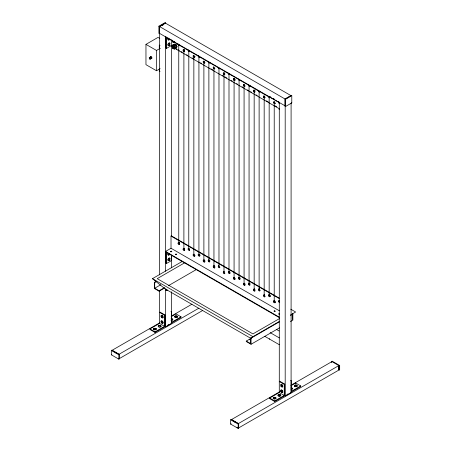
<?xml version="1.0" encoding="UTF-8"?>
<svg xmlns="http://www.w3.org/2000/svg" width="451" height="451" viewBox="0 0 451 451"><rect width="100%" height="100%" fill="white"/><g stroke="black" fill="none" stroke-linecap="round" stroke-linejoin="round"><path stroke-width="0.68" d="M279.355 109.119L279.113 109.616M149.168 57.903L149.523 57.621L150.132 58.066M279.146 109.418L279.192 109.334M169.858 38.983L169.7 39.305A1.483 0.857 -60 0 1 169.17 39.88L168.894 40.038A1.483 0.857 -60 0 1 168.014 39.66A1.483 0.857 -60 0 1 168.386 38.172M175.574 254.606C176.426 253.445 176.606 255.289 175.574 254.172C177.643 253.688 175.022 254.589 176.64 254.606M281.413 385.363L281.621 386.056M169.401 39.034L169.7 39.305M169.339 254.065L169.39 254.449L169.779 254.105M154.552 328.311L155.262 328.362L154.552 328.311A1.246 0.716 0 0 0 153.988 328.52M175.783 316.055L176.493 316.106L175.783 316.055A1.246 0.716 0 0 0 175.027 316.416M150.121 59.194L149.433 58.816L150.251 59.12L150.245 58.264L149.399 57.632M150.251 59.12L150.256 58.28M176.42 47.113L175.665 48.184L177.046 46.752L176.296 44.807L174.785 43.939L174.159 44.299L175.665 45.168L176.42 47.113L177.046 46.752M274.061 311.376L275.093 311.376M278.836 314.133L279.417 313.778M274.107 397.991L274.935 397.861M168.967 254.995L169.102 254.916A1.483 0.857 -60 0 0 169.801 254.048M153.729 328.486L154 328.328A1.483 0.857 0 0 1 154.338 328.215M278.949 395.166L279.879 395.234M264.551 294.869L264.173 295.089L264.173 97.828L264.551 97.608L263.373 96.931M158.899 26.175L165.179 22.55L165.68 22.838L159.4 26.468L158.899 26.175L158.899 33.425L159.4 33.718L159.4 26.468M159.586 274.879L159.586 26.575L165.489 23.164L291.092 95.685M162.253 25.442L163.409 24.777M160.128 68.67L156.508 70.756L145.961 64.668L145.961 44.361L158.019 37.399L159.778 38.414M145.961 44.361L156.508 50.456L160.128 48.364M165.917 36.554L165.917 48.156L166.419 48.443L171.448 45.545L170.94 45.258M171.521 39.75L171.521 46.515L171.899 46.301M175.665 45.168L176.296 44.807M179.137 45.258L178.759 45.472L178.759 242.734L179.137 242.514M189.195 51.064L188.817 51.279L188.772 248.512L189.149 248.292M194.234 57.018L193.857 57.238L193.857 254.488L194.234 254.274A1.065 0.614 60 0 0 193.502 254.787A1.065 0.614 60 0 0 194.319 256.055A1.065 0.614 60 0 0 195.007 255.508M199.303 56.899L198.925 57.119L198.925 254.37L199.303 254.15M209.258 62.638L208.881 62.852L208.881 260.114L209.258 259.9M214.326 68.614L213.949 68.834L213.949 266.09L214.326 265.876M219.355 68.467L218.977 68.687L218.977 265.949M229.373 74.257L228.995 74.471L228.995 271.733L229.373 271.519M234.452 80.239L234.075 80.453L234.075 277.715L234.452 277.495M239.447 80.081L239.075 80.295L239.075 277.551M244.448 86L244.076 86.22L244.076 283.482M249.437 85.831L249.059 86.051L249.059 283.324L249.437 283.104M254.533 91.829L254.161 92.043L254.161 289.305L254.533 289.091M259.494 91.638L259.116 91.857L259.116 289.125L259.494 288.911M269.54 97.444L269.162 97.664L269.162 294.926L269.54 294.712M274.597 103.409L274.219 103.629L274.219 300.89L274.597 300.67M290.506 96.024L285.19 99.09L285.19 395.978L291.092 392.567L291.092 103.206M159.586 26.575L285.506 99.271L291.786 95.646L291.786 102.896L285.506 106.526L285.004 106.233L285.004 98.983L291.284 95.358L291.786 95.646M279.338 310.795L171.019 248.259L171.019 236.076L171.397 235.862L279.107 298.049M171.019 248.259L165.489 251.449L279.287 317.149M184.273 248.518L183.895 248.732L183.895 51.482L184.273 51.267L183.416 50.168M165.929 251.63L165.929 263.237L166.436 263.525L171.459 260.627L171.459 255.114M279.163 321.524L250.418 338.12L165.01 288.809L152.449 278.656L182.339 261.394M184.916 262.662L157.219 278.656L252.932 333.915L279.423 318.62M164.559 288.054L159.107 291.199L154.332 288.443L154.332 282.354L156.147 281.306M154.332 282.354L154.71 282.574L156.525 281.52M154.71 282.574L154.71 288.228L160.77 284.728M204.264 260.064L203.891 260.283L203.891 63.027L204.461 62.903A1.065 0.614 60 0 0 205.019 62.644M154.71 288.228L159.107 290.765L164.559 287.614M168.635 285.551L196.456 269.489M165.917 289.001L165.917 290.365L166.419 290.653L167.535 290.01M224.361 271.665L223.989 271.885L223.989 74.624L224.361 74.409L223.183 73.727M164.564 315.311L165.066 315.018L165.066 326.62L155.014 332.426L149.991 329.523L149.991 328.942L159.536 323.429L164.564 326.332L164.564 315.311L159.536 312.408L160.043 312.12L165.066 315.018M170.968 311.613L171.47 311.32L171.47 322.347L181.014 316.833L181.014 317.414L170.968 323.215M111.324 350.455L111.825 350.168L119.363 354.52L119.363 358.866L118.855 359.159L111.324 354.807L111.324 350.455L118.855 354.807L119.363 354.52M159.637 322.854L112.141 350.275L119.047 354.266L198.823 308.208M171.211 316.174L191.917 304.216M171.217 316.687L175.991 313.93L181.014 316.833M111.324 354.807L111.825 354.52M149.991 328.942L155.014 331.846L164.564 326.332M167.8 325.126L168.956 324.461M119.047 358.759L202.476 310.592M290.675 314.877L295.636 312.013L290.765 309.2M279.535 327.832L251.044 344.282L246.274 341.525L246.274 341.091L250.671 343.628L250.671 337.974L251.044 338.194L279.535 321.743M290.45 315.446L292.874 314.043L292.874 320.137L290.45 321.535M246.274 341.091L251.122 338.295M249.302 339.778L251.122 338.729M284.26 384.415L284.767 384.128L284.767 395.73L274.715 401.531L269.692 398.633L269.692 398.053L279.237 392.539L284.26 395.442L284.26 384.415L279.237 381.518L279.738 381.225L284.767 384.128M290.669 380.717L291.171 380.43L291.171 391.451L300.716 385.943L300.716 386.518L290.669 392.325M230.653 419.746L231.154 419.458L238.692 423.81L238.692 428.162L238.19 428.45L230.653 424.098L230.653 419.746L238.19 424.098L238.692 423.81M331.637 361.443L332.145 361.155L339.676 365.507L339.676 369.859L339.175 370.147L339.175 365.795L331.637 361.443L331.637 362.689M279.603 391.806L231.498 419.582L238.404 423.568L338.887 365.558L338.887 370.051L238.404 428.067L238.404 423.568M291.177 385.126L331.981 361.567M290.918 385.797L295.693 383.04L300.716 385.943M230.653 424.098L231.154 423.81M269.692 398.053L274.715 400.95L284.26 395.442M286.926 394.569L288.082 393.903M339.175 365.795L339.676 365.507M171.143 318.677L171.718 318.863L171.143 319.004M274.732 311.415C276.029 310.733 273.334 310.451 274.309 311.291C275.854 311.393 273.768 310.677 274.462 311.415M291.109 388.153L291.419 387.973L291.109 387.742M279.349 313.473L278.819 313.778L279.349 314.088M279.349 313.907L279.084 314.043M169.683 44.237L169.373 44.88L169.683 44.237A1.246 0.716 -60 0 1 168.956 45.241M296.053 385.024C294.717 384.872 296.42 385.881 296.053 385.024A1.483 0.857 0 0 1 297.017 386.377L296.741 386.535A1.483 0.857 0 0 1 294.791 386.462A1.483 0.857 0 0 1 294.655 385.334L294.931 385.177A1.483 0.857 0 0 1 295.264 385.064M291.284 102.608L291.786 102.896M273.216 98.498L274.394 99.181M159.586 33.391L285.19 105.906M175.371 42.591L166.419 37.422L166.419 48.443M279.214 102.54L269.664 97.033L269.664 96.452M175.557 48.409L176.775 49.114M177.993 49.819L179.216 50.523M181.043 51.577L182.26 52.282M186.528 54.746L187.751 55.45M192.019 57.914L193.237 58.619M200.554 62.841L201.772 63.546M210.916 68.828L212.748 69.882M222.501 75.514L223.719 76.219M224.942 76.924L226.768 77.978M231.036 80.441L232.254 81.146M236.521 83.61L237.745 84.314M242.012 86.778L243.23 87.483M247.498 89.946L248.715 90.651M250.547 91.705L251.765 92.41M256.033 94.873L257.25 95.578M266.4 100.861L268.227 101.915M274.935 105.788L276.762 106.842M171.521 46.515L172.739 47.22M175.18 48.629L279.434 108.821M160.026 45.523L159.276 45.089L159.276 47.986L160.026 48.426M160.026 71.63L159.276 71.196L159.276 68.873M171.019 236.076L279.338 298.613M213.441 267.313L214.659 268.018M273.791 302.159L275.014 302.863M292.496 313.828L292.874 314.043M165.489 251.883L279.287 317.589M170.957 260.334L171.459 260.627M276.672 329.563L279.107 330.966M270.16 332.618L279.287 337.889M264.681 336.277L279.287 344.705M152.449 278.656L252.932 336.672M161.464 317.228C162.371 317.121 160.663 316.14 161.464 317.228A1.483 0.857 60 0 0 161.937 317.746L162.208 317.904A1.483 0.857 60 0 0 163.121 317.228A1.483 0.857 60 0 0 162.202 315.503L161.932 315.345A1.483 0.857 60 0 0 161.238 316.884M161.464 322.741C162.36 322.634 160.691 321.653 161.464 322.741A1.483 0.857 60 0 0 161.937 323.26L162.208 323.418A1.483 0.857 60 0 0 163.121 322.736A1.483 0.857 60 0 0 162.202 321.011L161.932 320.853A1.483 0.857 60 0 0 161.238 322.397M115.873 352.868L116.989 353.511M233.55 421.2L234.672 421.848M233.116 421.025L234.926 422.068M236.955 427.153L238.692 428.162M204.264 62.813L204.072 62.661A1.065 0.614 60 0 1 203.672 61.127M281.097 391.795C282.067 392.071 280.533 390.572 281.097 391.795A1.483 0.857 60 0 1 280.804 391.152M162.022 322.55L161.768 322.234M281.621 391.569L281.418 391.209M280.956 386.045C281.683 387.15 281.232 385.053 280.956 386.045A1.483 0.857 60 0 0 281.638 386.857L281.909 387.014A1.483 0.857 60 0 0 282.816 386.332A1.483 0.857 60 0 0 281.903 384.607L281.627 384.449A1.483 0.857 60 0 0 280.731 385.295M171.865 251.878L171.239 251.545L170.805 251.9M338.509 365.772L338.509 369.397M295.693 383.04L295.693 383.621M292.496 313.389L292.496 319.483M285.506 99.271L285.506 106.526M279.287 102.501L279.287 392.567M274.715 400.95L274.715 401.531M269.664 338.662L269.664 339.242M269.241 96.7L269.241 97.134L175.54 43.037L175.54 42.603M251.044 338.194L251.044 344.282M238.19 424.098L238.19 428.45M171.397 45.359L171.397 236.161M171.397 255.17L171.397 267.843M171.397 291.78L171.397 323.463L165.489 326.868L165.489 288.849M166.436 252.504L166.436 263.525M166.419 289.277L166.419 290.653M165.489 36.802L165.489 271.248M159.586 290.371L159.586 323.463M159.107 290.765L159.107 291.199M156.508 50.456L156.508 70.756M155.014 331.846L155.014 332.426M118.855 354.807L118.855 359.159M184.639 51.324A1.065 0.614 60 0 1 183.501 50.253A1.065 0.614 60 0 1 184.138 49.452M184.521 49.751A1.065 0.614 60 0 1 184.69 49.971M194.612 57.136A1.065 0.614 60 0 1 193.642 56.319A1.065 0.614 60 0 1 193.738 55.231M194.917 56.127A1.065 0.614 60 0 1 194.776 57.091M179.684 45.354A1.065 0.614 60 0 1 178.511 44.418M179.543 44.88A1.065 0.614 60 0 1 178.759 45.472A1.065 0.614 60 0 1 178.089 43.944M189.589 50.675A1.065 0.614 60 0 1 188.817 51.279A1.065 0.614 60 0 1 188.135 49.751M189.578 51.188A1.065 0.614 60 0 1 188.563 50.224M239.644 80.171A1.065 0.614 60 0 1 238.81 79.252M239.819 80.109A1.065 0.614 60 0 1 238.974 80.227A1.065 0.614 60 0 1 238.342 78.976M174.762 41.858A1.787 1.032 60 0 1 173.539 42.236A1.787 1.032 60 0 1 172.316 40.449M174.3 41.723A1.246 0.716 60 0 1 172.778 40.844M174.734 42.231A1.922 1.111 60 0 1 173.381 42.219A1.922 1.111 60 0 1 172.243 40.415M174.774 42.253A1.967 1.133 60 0 1 173.393 42.247A1.967 1.133 60 0 1 172.231 40.398A2.007 1.156 60 0 0 173.404 42.264A2.069 1.195 60 0 0 174.903 42.298M174.819 42.276A2.007 1.156 60 0 1 173.404 42.264A2.069 1.195 60 0 1 172.226 40.342A2.097 1.212 60 0 0 173.472 42.293A2.097 1.212 60 0 0 174.949 42.304M175.033 42.293A2.131 1.229 60 0 1 173.528 42.281A2.131 1.229 60 0 1 172.271 40.28M175.101 42.264A2.142 1.24 60 0 1 173.59 42.253A2.142 1.24 60 0 1 172.327 40.24M173.455 44.948A2.142 1.24 60 0 1 175.991 45.63A2.142 1.24 60 0 1 175.315 48.167M175.101 44.672A1.33 0.767 60 0 1 175.574 44.812M176.042 45.247A1.33 0.767 60 0 1 176.38 45.85M150.521 57.147A1.009 0.581 60 0 1 151.508 56.956A1.009 0.581 60 0 1 151.739 58.433L151.497 58.574A1.009 0.581 60 0 0 151.175 57.012A1.009 0.581 60 0 0 150.301 57.519M150.38 57.446A0.868 0.502 60 0 1 150.961 56.978A0.868 0.502 60 0 1 151.604 58.089A0.868 0.502 60 0 1 150.91 58.359M281.373 392.133A1.483 0.857 60 0 0 281.638 392.37L281.909 392.528A1.483 0.857 60 0 0 282.816 391.846A1.483 0.857 60 0 0 281.903 390.121L281.627 389.963A1.483 0.857 60 0 0 280.798 390.222M280.731 390.808A1.483 0.857 60 0 1 280.731 390.487M291.628 387.821A1.483 0.857 0 0 1 292.242 389.134L291.972 389.292A1.483 0.857 0 0 1 291.261 389.461M177.034 316.066A1.483 0.857 0 0 1 177.316 317.267L177.04 317.425A1.483 0.857 0 0 1 175.089 317.357A1.483 0.857 0 0 1 174.954 316.23L175.23 316.072A1.483 0.857 0 0 1 175.563 315.959M175.935 315.897A1.483 0.857 0 0 1 176.324 315.897M171.927 318.71A1.483 0.857 0 0 1 172.541 320.024L172.271 320.182A1.483 0.857 0 0 1 171.171 320.351M160.246 325.453A1.483 0.857 0 0 1 160.86 326.766L160.59 326.924A1.483 0.857 0 0 1 158.634 326.857A1.483 0.857 0 0 1 158.504 325.729L158.775 325.571A1.483 0.857 0 0 1 159.107 325.459M156.277 328.672A1.483 0.857 0 0 1 156.091 329.523L155.815 329.681A1.483 0.857 0 0 1 154.011 329.687A1.483 0.857 0 0 1 153.537 328.678M155.471 328.21A1.483 0.857 0 0 1 156.085 328.48M279.947 394.563A1.483 0.857 0 0 1 280.561 395.877L280.291 396.034A1.483 0.857 0 0 1 278.335 395.961A1.483 0.857 0 0 1 278.199 394.839L278.476 394.676A1.483 0.857 0 0 1 278.808 394.563M274.8 397.263A1.483 0.857 0 0 1 275.786 398.633L275.516 398.791A1.483 0.857 0 0 1 273.565 398.718A1.483 0.857 0 0 1 273.43 397.59L273.701 397.432A1.483 0.857 0 0 1 274.411 397.263M168.832 255.074A1.483 0.857 -60 0 1 167.952 254.697A1.483 0.857 -60 0 1 168.324 253.208M199.658 56.64A1.065 0.614 60 0 1 198.829 57.057A1.065 0.614 60 0 1 198.169 55.614M209.704 62.497A1.065 0.614 60 0 1 208.926 62.892A1.065 0.614 60 0 1 208.199 61.573M219.744 68.4A1.065 0.614 60 0 1 218.977 68.693A1.065 0.614 60 0 1 218.25 67.492M229.801 74.099A1.065 0.614 60 0 1 229.023 74.494A1.065 0.614 60 0 1 228.296 73.175M249.882 85.487A1.065 0.614 60 0 1 249.296 86.18A1.065 0.614 60 0 1 248.405 84.991M259.923 91.254A1.065 0.614 60 0 1 259.178 91.903A1.065 0.614 60 0 1 258.468 90.38M269.816 96.621A1.065 0.614 60 0 1 269.467 97.805A1.065 0.614 60 0 1 268.492 96.334M279.349 103.544A1.065 0.614 60 0 1 278.577 102.524A1.065 0.614 60 0 1 278.859 101.684M199.494 56.973A1.065 0.614 60 0 1 198.525 55.608M204.342 61.116A1.065 0.614 60 0 1 204.534 61.268M209.969 62.644A1.065 0.614 60 0 1 208.779 62.097M214.901 68.676A1.065 0.614 60 0 1 213.915 68.219A1.065 0.614 60 0 1 213.684 66.974M219.817 68.58A1.065 0.614 60 0 1 218.673 67.526M224.829 74.528A1.065 0.614 60 0 1 223.91 73.947A1.065 0.614 60 0 1 223.719 72.803M224.536 72.786A1.065 0.614 60 0 1 224.886 73.18M235.168 79.528A1.065 0.614 60 0 1 234.667 80.329A1.065 0.614 60 0 1 233.725 79.207A1.065 0.614 60 0 1 234.227 78.406M234.616 78.615A1.065 0.614 60 0 1 234.802 78.801M229.779 74.392A1.065 0.614 60 0 1 228.691 73.197M245.062 86.068A1.065 0.614 60 0 1 243.873 85.295A1.065 0.614 60 0 1 244.25 84.202M250.023 85.961A1.065 0.614 60 0 1 248.851 85.03M254.978 91.931A1.065 0.614 60 0 1 253.806 90.736A1.065 0.614 60 0 1 254.674 90.189M254.86 90.363A1.065 0.614 60 0 1 255.029 90.583M259.934 91.795A1.065 0.614 60 0 1 258.908 90.865M264.934 97.743A1.065 0.614 60 0 1 263.97 96.903A1.065 0.614 60 0 1 264.089 95.832M270.301 96.655A1.065 0.614 60 0 1 270.019 97.591A1.065 0.614 60 0 1 269.038 96.847M275.364 103.228A1.065 0.614 60 0 1 274.338 103.194A1.065 0.614 60 0 1 273.994 101.751M274.653 101.712A1.065 0.614 60 0 1 274.851 101.858M279.344 103.025A1.065 0.614 60 0 1 278.915 102.061M169.582 254.138A1.246 0.716 -60 0 1 169.407 254.409M169.193 254.64A1.246 0.716 -60 0 1 168.967 254.809M168.527 254.945A1.246 0.716 -60 0 1 168.105 254.584M168.065 254.341A1.246 0.716 -60 0 1 168.488 253.208M169.79 258.547A1.246 0.716 -60 0 1 169.801 259.066M169.582 259.652A1.246 0.716 -60 0 1 168.967 260.323M168.527 260.452A1.246 0.716 -60 0 1 168.105 260.092M168.065 259.855A1.246 0.716 -60 0 1 169.153 258.214M169.367 258.186A1.246 0.716 -60 0 1 169.553 258.231M279.457 302.576A1.065 0.614 60 0 1 278.538 301.285A1.065 0.614 60 0 1 279.316 300.778M279.445 302.119A1.065 0.614 60 0 1 279.028 300.586M275.369 302.204A1.065 0.614 60 0 1 274.445 302.288A1.065 0.614 60 0 1 273.915 300.913A1.065 0.614 60 0 1 274.834 300.834M275.296 301.499A1.065 0.614 60 0 1 275.369 301.753M270.262 295.54A1.065 0.614 60 0 1 270.059 296.572A1.065 0.614 60 0 1 269.05 295.856A1.065 0.614 60 0 1 269.078 294.695M269.602 294.734A1.065 0.614 60 0 1 269.986 295.067M264.968 296.73A1.065 0.614 60 0 1 263.863 295.563A1.065 0.614 60 0 1 264.59 294.886M260.064 290.754A1.065 0.614 60 0 1 258.998 290.055A1.065 0.614 60 0 1 259.077 288.871M259.426 288.877A1.065 0.614 60 0 1 259.624 288.973M255.012 290.912A1.065 0.614 60 0 1 253.817 289.773A1.065 0.614 60 0 1 254.635 289.147M254.826 289.311A1.065 0.614 60 0 1 254.995 289.519M250.046 284.936A1.065 0.614 60 0 1 248.817 283.927A1.065 0.614 60 0 1 249.533 283.149M249.91 283.487A1.065 0.614 60 0 1 250.063 283.718M245.147 284.97A1.065 0.614 60 0 1 243.901 284.339A1.065 0.614 60 0 1 244.301 283.2M245.028 283.848A1.065 0.614 60 0 1 245.147 284.096M240.191 278.881A1.065 0.614 60 0 1 238.917 278.481A1.065 0.614 60 0 1 239.306 277.264M240.022 277.934A1.065 0.614 60 0 1 240.141 278.188M235.146 278.43A1.065 0.614 60 0 1 234.441 279.22A1.065 0.614 60 0 1 233.753 277.613M234.554 277.551A1.065 0.614 60 0 1 234.74 277.726M230.162 272.663A1.065 0.614 60 0 1 229.57 273.345A1.065 0.614 60 0 1 228.685 272.15A1.065 0.614 60 0 1 229.277 271.468M229.666 271.722A1.065 0.614 60 0 1 229.841 271.925M224.79 273.52A1.065 0.614 60 0 1 223.876 272.878A1.065 0.614 60 0 1 223.741 271.75M219.829 267.561A1.065 0.614 60 0 1 218.91 267.026A1.065 0.614 60 0 1 218.684 265.865M214.964 267.612A1.065 0.614 60 0 1 213.915 267.206A1.065 0.614 60 0 1 213.74 265.893M214.231 265.825A1.065 0.614 60 0 1 214.422 265.927M214.789 266.299A1.065 0.614 60 0 1 214.935 266.535M209.907 261.698A1.065 0.614 60 0 1 208.926 261.315A1.065 0.614 60 0 1 208.644 260.047M209.805 260.413A1.065 0.614 60 0 1 209.94 260.655M200.007 255.649A1.065 0.614 60 0 1 198.987 255.638A1.065 0.614 60 0 1 198.626 254.189M199.28 254.133A1.065 0.614 60 0 1 199.658 254.471M199.934 254.945A1.065 0.614 60 0 1 200.007 255.198M204.985 261.71A1.065 0.614 60 0 1 203.818 261.338A1.065 0.614 60 0 1 203.869 259.99M204.044 259.985A1.065 0.614 60 0 1 204.619 260.345M204.917 260.802A1.065 0.614 60 0 1 205.008 261.061M189.657 250.17A1.065 0.614 60 0 1 188.67 249.459A1.065 0.614 60 0 1 188.659 248.304M184.73 250.277A1.065 0.614 60 0 1 183.506 249.256A1.065 0.614 60 0 1 184.222 248.49M184.42 248.636A1.065 0.614 60 0 1 184.752 249.059M179.684 244.341A1.065 0.614 60 0 1 178.472 243.275A1.065 0.614 60 0 1 179.227 242.559M179.594 242.914A1.065 0.614 60 0 1 179.746 243.145M169.181 39.558A1.246 0.716 -60 0 1 168.956 39.733M168.511 39.863A1.246 0.716 -60 0 1 168.477 38.126M168.725 45.348A1.246 0.716 -60 0 1 168.076 44.497A1.246 0.716 -60 0 1 169.136 43.133M169.35 43.104A1.246 0.716 -60 0 1 169.537 43.155M292.107 388.249A1.246 0.716 0 0 1 291.075 389.343M291.639 387.995A1.246 0.716 0 0 1 291.898 388.102M296.91 386.214A1.246 0.716 0 0 1 295.225 386.501A1.246 0.716 0 0 1 294.723 385.526M294.915 385.374A1.246 0.716 0 0 1 295.783 385.148M296.11 385.171A1.246 0.716 0 0 1 296.673 385.346M297.012 385.667A1.246 0.716 0 0 1 297.029 386.039M172.44 319.86A1.246 0.716 0 0 1 171.053 320.216M171.938 318.885A1.246 0.716 0 0 1 172.406 319.139M172.536 319.314A1.246 0.716 0 0 1 172.553 319.686M177.311 316.557A1.246 0.716 0 0 1 176.149 317.476A1.246 0.716 0 0 1 174.909 316.591M176.713 316.128A1.246 0.716 0 0 1 177.175 316.388M160.257 325.628A1.246 0.716 0 0 1 160.567 326.755A1.246 0.716 0 0 1 158.605 326.637M158.47 326.462A1.246 0.716 0 0 1 159.017 325.65M156.085 328.813A1.246 0.716 0 0 1 154.924 329.732A1.246 0.716 0 0 1 153.684 328.847M155.482 328.384A1.246 0.716 0 0 1 155.747 328.497M162.918 317.273A1.246 0.716 60 0 1 162.366 317.746M162.14 317.679A1.246 0.716 60 0 1 161.497 317.087M161.227 316.506A1.246 0.716 60 0 1 161.244 315.739M161.531 315.497A1.246 0.716 60 0 1 161.734 315.486M161.96 315.553A1.246 0.716 60 0 1 162.924 317.014M162.687 323.192A1.246 0.716 60 0 1 162.072 323.153M161.204 321.929A1.246 0.716 60 0 1 162.027 321.101A1.246 0.716 60 0 1 162.907 322.86M279.958 394.738A1.246 0.716 0 0 1 280.263 395.86A1.246 0.716 0 0 1 278.301 395.741A1.246 0.716 0 0 1 279.011 394.681M275.781 397.917A1.246 0.716 0 0 1 274.462 398.836A1.246 0.716 0 0 1 273.498 397.782M273.943 397.511A1.246 0.716 0 0 1 275.448 397.602M282.433 386.755A1.246 0.716 60 0 1 281.841 386.789M281.616 386.648A1.246 0.716 60 0 1 281.041 385.909M280.945 384.85A1.246 0.716 60 0 1 281.232 384.602M281.435 384.596A1.246 0.716 60 0 1 282.388 385.391A1.246 0.716 60 0 1 282.551 386.597M280.979 390.301A1.246 0.716 60 0 1 282.1 390.504A1.246 0.716 60 0 1 282.585 392.037A1.246 0.716 60 0 1 281.542 392.105M281.142 391.62A1.246 0.716 60 0 1 281.001 391.333M170.997 251.59L171.707 251.647L170.997 251.59M169.305 259.663C169.542 260.672 170.1 258.524 169.305 259.663M170.833 251.308C171.453 252.588 172.417 250.468 170.833 251.308M159.35 325.504L160.037 325.611L159.35 325.504M274.276 397.365L274.963 397.472L274.276 397.365M279.051 394.614L279.738 394.715L279.051 394.614M169.091 45.348L168.821 45.506A1.483 0.857 -60 0 1 167.902 44.835A1.483 0.857 -60 0 1 168.815 43.11L169.086 42.946A1.483 0.857 -60 0 1 169.999 43.617A1.483 0.857 -60 0 1 169.091 45.348M169.102 260.424L168.832 260.588A1.483 0.857 -60 0 1 167.919 259.917A1.483 0.857 -60 0 1 168.826 258.186L169.097 258.028A1.483 0.857 -60 0 1 170.016 258.699A1.483 0.857 -60 0 1 169.102 260.424M183.078 50.224A1.065 0.614 60 0 0 184.262 51.538A1.065 0.614 60 0 0 184.149 49.971A1.065 0.614 60 0 0 183.078 50.224M193.146 56.161A1.065 0.614 60 0 0 194.398 57.311A1.065 0.614 60 0 0 194.093 55.67A1.065 0.614 60 0 0 193.146 56.161M203.187 61.939A1.065 0.614 60 0 0 204.433 63.117A1.065 0.614 60 0 0 204.156 61.483A1.065 0.614 60 0 0 203.187 61.939M208.199 260.672A1.065 0.614 60 0 0 209.388 261.986A1.065 0.614 60 0 0 209.264 260.413A1.065 0.614 60 0 0 208.199 260.672M172.276 46.318A1.787 1.032 60 0 0 174.171 48.674A1.787 1.032 60 0 0 174.171 46.143A1.787 1.032 60 0 0 172.276 46.318M172.66 46.538A1.246 0.716 60 0 0 173.979 48.178A1.246 0.716 60 0 0 173.979 46.419A1.246 0.716 60 0 0 172.66 46.538M172.197 46.25A1.922 1.111 60 0 0 174.238 48.787A1.922 1.111 60 0 0 174.238 46.064A1.922 1.111 60 0 0 172.197 46.25M172.175 46.199A2.007 1.156 60 0 0 174.3 48.843A2.007 1.156 60 0 0 174.3 46.008A2.007 1.156 60 0 0 172.175 46.199M172.175 46.143A2.069 1.195 60 0 0 174.368 48.877A2.069 1.195 60 0 0 174.368 45.946A2.069 1.195 60 0 0 172.175 46.143M172.181 46.115A2.097 1.212 60 0 0 174.407 48.883A2.097 1.212 60 0 0 174.407 45.917A2.097 1.212 60 0 0 172.181 46.115M172.22 46.07A2.131 1.229 60 0 0 174.481 48.883A2.131 1.229 60 0 0 174.481 45.867A2.131 1.229 60 0 0 172.22 46.07M173.161 46.538A0.891 0.513 60 0 0 174.103 47.71A0.891 0.513 60 0 0 174.103 46.453A0.891 0.513 60 0 0 173.161 46.538M173.285 46.611A0.71 0.412 60 0 0 174.041 47.547A0.71 0.412 60 0 0 174.041 46.543A0.71 0.412 60 0 0 173.285 46.611M213.222 67.577A1.065 0.614 60 0 0 214.377 68.952A1.065 0.614 60 0 0 214.326 67.419A1.065 0.614 60 0 0 213.222 67.577M223.273 73.423A1.065 0.614 60 0 0 224.451 74.748A1.065 0.614 60 0 0 224.344 73.18A1.065 0.614 60 0 0 223.273 73.423M233.319 79.179A1.065 0.614 60 0 0 234.469 80.554A1.065 0.614 60 0 0 234.424 79.021A1.065 0.614 60 0 0 233.319 79.179M243.365 85.014A1.065 0.614 60 0 0 244.538 86.35A1.065 0.614 60 0 0 244.448 84.794A1.065 0.614 60 0 0 243.365 85.014M253.417 90.831A1.065 0.614 60 0 0 254.601 92.151A1.065 0.614 60 0 0 254.488 90.583A1.065 0.614 60 0 0 253.417 90.831M263.48 96.739A1.065 0.614 60 0 0 264.72 97.929A1.065 0.614 60 0 0 264.449 96.3A1.065 0.614 60 0 0 263.48 96.739M273.531 102.574A1.065 0.614 60 0 0 274.789 103.719A1.065 0.614 60 0 0 274.473 102.073A1.065 0.614 60 0 0 273.531 102.574M273.509 301.341A1.065 0.614 60 0 0 274.642 302.751A1.065 0.614 60 0 0 274.642 301.24A1.065 0.614 60 0 0 273.509 301.341M268.486 295.411A1.065 0.614 60 0 0 269.625 296.803A1.065 0.614 60 0 0 269.608 295.281A1.065 0.614 60 0 0 268.486 295.411M263.463 295.54A1.065 0.614 60 0 0 264.59 296.95A1.065 0.614 60 0 0 264.59 295.439A1.065 0.614 60 0 0 263.463 295.54M258.451 289.767A1.065 0.614 60 0 0 259.686 290.974A1.065 0.614 60 0 0 259.438 289.35A1.065 0.614 60 0 0 258.451 289.767M253.423 289.869A1.065 0.614 60 0 0 254.635 291.126A1.065 0.614 60 0 0 254.449 289.531A1.065 0.614 60 0 0 253.423 289.869M248.411 284.017A1.065 0.614 60 0 0 249.668 285.156A1.065 0.614 60 0 0 249.352 283.51A1.065 0.614 60 0 0 248.411 284.017M243.365 283.938A1.065 0.614 60 0 0 244.498 285.342A1.065 0.614 60 0 0 244.498 283.837A1.065 0.614 60 0 0 243.365 283.938M238.359 278.199A1.065 0.614 60 0 0 239.611 279.361A1.065 0.614 60 0 0 239.318 277.726A1.065 0.614 60 0 0 238.359 278.199M233.325 278.244A1.065 0.614 60 0 0 234.526 279.53A1.065 0.614 60 0 0 234.368 277.94A1.065 0.614 60 0 0 233.325 278.244M228.307 272.37A1.065 0.614 60 0 0 229.542 273.565A1.065 0.614 60 0 0 229.288 271.942A1.065 0.614 60 0 0 228.307 272.37M223.268 272.353A1.065 0.614 60 0 0 224.412 273.74A1.065 0.614 60 0 0 224.389 272.218A1.065 0.614 60 0 0 223.268 272.353M218.25 266.496A1.065 0.614 60 0 0 219.451 267.781A1.065 0.614 60 0 0 219.293 266.191A1.065 0.614 60 0 0 218.25 266.496M213.233 266.682A1.065 0.614 60 0 0 214.45 267.917A1.065 0.614 60 0 0 214.242 266.31A1.065 0.614 60 0 0 213.233 266.682M203.175 260.813A1.065 0.614 60 0 0 204.359 262.132A1.065 0.614 60 0 0 204.241 260.56A1.065 0.614 60 0 0 203.175 260.813M198.175 255.024A1.065 0.614 60 0 0 199.432 256.145A1.065 0.614 60 0 0 199.1 254.494A1.065 0.614 60 0 0 198.175 255.024M193.129 255.007A1.065 0.614 60 0 0 194.308 256.331A1.065 0.614 60 0 0 194.201 254.764A1.065 0.614 60 0 0 193.129 255.007M188.101 249.053A1.065 0.614 60 0 0 189.279 250.384A1.065 0.614 60 0 0 189.183 248.828A1.065 0.614 60 0 0 188.101 249.053M183.1 249.352A1.065 0.614 60 0 0 184.352 250.497A1.065 0.614 60 0 0 184.042 248.851A1.065 0.614 60 0 0 183.1 249.352M178.066 243.371A1.065 0.614 60 0 0 179.306 244.56A1.065 0.614 60 0 0 179.041 242.931A1.065 0.614 60 0 0 178.066 243.371"/></g></svg>
